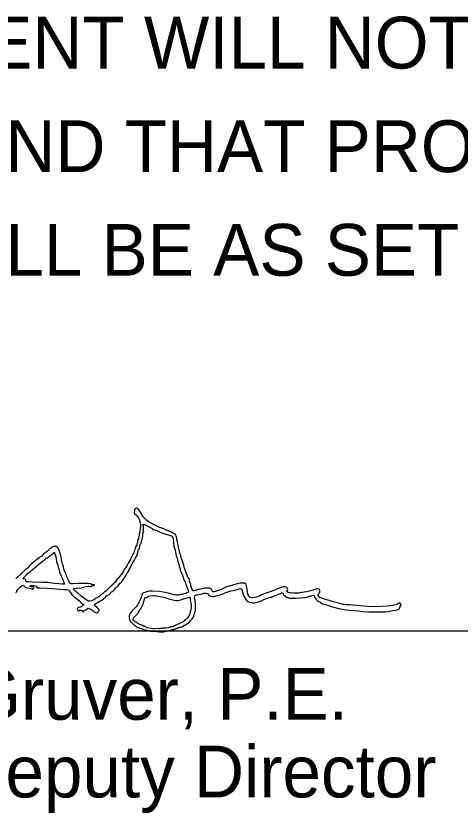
# Model space of a CAD drawing. Extents: x -21.9 to 47.3, y 14.1 to 48.7.
# Drawn here: x 25.6 to 26.801, y 35.557 to 37.711 of the extents above; entities that cross this region are included whole.
import ezdxf

# ---------------------------------------------------------------- set-up
doc = ezdxf.new("R2010")
doc.units = 0
doc.layers.add('SH_Data', color=7, linetype='Continuous')
doc.layers.add('SH_Text', color=7, linetype='Continuous')

msp = doc.modelspace()

# ---------------------------------------------------------------- linework, layer by layer
at = {"layer": 'SH_Data'}
msp.add_line((24.5, 36.0494), (28, 36.0494), dxfattribs=at)
at = {"layer": 'SH_Text'}
for points in [[(26.0425, 36.0593), (26.0445, 36.0596), (26.047, 36.0601), (26.0501, 36.0614), (26.0528, 36.0629), (26.0539, 36.0641), (26.0546, 36.0646), (26.0561, 36.0648), (26.0576, 36.065), (26.0583, 36.0656), (26.0593, 36.0668), (26.0619, 36.0683), (26.0657, 36.0705), (26.0693, 36.0734), (26.072, 36.0763), (26.0734, 36.0788), (26.0745, 36.0807), (26.0764, 36.0824), (26.0783, 36.0847), (26.0803, 36.0887), (26.0819, 36.0932), (26.0826, 36.0969), (26.0833, 36.0991), (26.0842, 36.101), (26.0848, 36.1043), (26.0854, 36.1139), (26.0851, 36.1245), (26.0839, 36.1325), (26.0829, 36.1384), (26.0835, 36.1431), (26.0844, 36.1448), (26.0857, 36.1461), (26.0873, 36.1469), (26.0893, 36.1472), (26.0958, 36.1481), (26.1021, 36.1499), (26.1074, 36.1511), (26.1135, 36.1512), (26.1182, 36.1504), (26.1193, 36.1497), (26.1194, 36.1488), (26.1193, 36.1475), (26.1206, 36.1461), (26.1255, 36.1435), (26.1315, 36.1421), (26.134, 36.1421), (26.1358, 36.1428), (26.1412, 36.144), (26.1472, 36.1451), (26.1611, 36.1504), (26.1754, 36.1556), (26.1811, 36.1577), (26.1867, 36.159), (26.1919, 36.16), (26.1976, 36.1616), (26.2029, 36.1632), (26.2068, 36.1637), (26.2093, 36.1634), (26.2099, 36.1628), (26.2102, 36.1621), (26.2104, 36.1607), (26.211, 36.1598), (26.2115, 36.1592), (26.2114, 36.1584), (26.2116, 36.1568), (26.2127, 36.1541), (26.2145, 36.1489), (26.215, 36.1465), (26.2162, 36.1435), (26.22, 36.1365), (26.2242, 36.1307), (26.2259, 36.1291), (26.2272, 36.1288), (26.2315, 36.1273), (26.2355, 36.1261), (26.2404, 36.1256), (26.2454, 36.1256), (26.2496, 36.1263), (26.2557, 36.1281), (26.2632, 36.1309), (26.2766, 36.1367), (26.2833, 36.1393), (26.2881, 36.1403), (26.2904, 36.1411), (26.2937, 36.1424), (26.3009, 36.1451), (26.3104, 36.1492), (26.3167, 36.1518), (26.3182, 36.1524), (26.3199, 36.1522), (26.3213, 36.1513), (26.3222, 36.1498), (26.324, 36.1462), (26.3274, 36.1432), (26.3324, 36.1406), (26.3391, 36.1384), (26.3461, 36.1379), (26.3579, 36.138), (26.3697, 36.1386), (26.377, 36.1395), (26.3814, 36.1402), (26.3867, 36.141), (26.3927, 36.143), (26.3964, 36.1438), (26.4017, 36.1451), (26.4056, 36.1462), (26.4062, 36.1455), (26.4063, 36.1439), (26.4068, 36.1418), (26.4079, 36.1394), (26.4118, 36.1342), (26.4164, 36.1299), (26.4186, 36.1286), (26.4205, 36.1282), (26.4218, 36.1276), (26.4233, 36.1264), (26.4259, 36.1247), (26.428, 36.1235), (26.4299, 36.1225), (26.4332, 36.1217), (26.4364, 36.1211), (26.438, 36.1204), (26.442, 36.1186), (26.4554, 36.1143), (26.4728, 36.11), (26.4819, 36.1078), (26.4993, 36.1053), (26.524, 36.1033), (26.5379, 36.1021), (26.5541, 36.1006), (26.56, 36.1007), (26.5627, 36.1013), (26.5635, 36.1021), (26.5642, 36.1014), (26.5704, 36.1007), (26.5835, 36.1007), (26.5979, 36.1012), (26.6075, 36.1022), (26.619, 36.1042), (26.6271, 36.1058), (26.6329, 36.1075), (26.6361, 36.1093), (26.6367, 36.1103), (26.6367, 36.1112), (26.6368, 36.1122), (26.6377, 36.1129), (26.6386, 36.1136), (26.6387, 36.1146), (26.6389, 36.116), (26.6399, 36.1176), (26.6415, 36.1201), (26.6415, 36.1209), (26.6408, 36.1212), (26.6401, 36.1217), (26.6396, 36.1229), (26.6386, 36.1243), (26.6361, 36.1247), (26.6339, 36.1243), (26.632, 36.1234), (26.6312, 36.1225), (26.6322, 36.122), (26.6323, 36.1218), (26.6315, 36.1214), (26.6276, 36.1203), (26.6194, 36.1186), (26.6173, 36.1184), (26.6159, 36.1178), (26.613, 36.117), (26.6063, 36.1163), (26.5864, 36.1151), (26.5647, 36.1146), (26.55, 36.1152), (26.5402, 36.1163), (26.5209, 36.1177), (26.5026, 36.1195), (26.492, 36.1203), (26.4874, 36.1206), (26.4847, 36.1212), (26.4754, 36.1238), (26.4571, 36.128), (26.4493, 36.1305), (26.4437, 36.1325), (26.4337, 36.1351), (26.4267, 36.1377), (26.4218, 36.1394), (26.4201, 36.1404), (26.4185, 36.1434), (26.4172, 36.1465), (26.4169, 36.1485), (26.4176, 36.1497), (26.4194, 36.1509), (26.421, 36.1527), (26.4216, 36.1553), (26.4214, 36.1578), (26.4209, 36.1596), (26.4203, 36.161), (26.4193, 36.1626), (26.4148, 36.1634), (26.4125, 36.1634), (26.4103, 36.1625), (26.4066, 36.1611), (26.4027, 36.1599), (26.3962, 36.1581), (26.3852, 36.1554), (26.3788, 36.1538), (26.3729, 36.153), (26.3663, 36.152), (26.3643, 36.1514), (26.3607, 36.1511), (26.3511, 36.1512), (26.3416, 36.1521), (26.3381, 36.1528), (26.3362, 36.1535), (26.3331, 36.1554), (26.332, 36.1561), (26.3324, 36.157), (26.3341, 36.1595), (26.3345, 36.162), (26.3337, 36.1643), (26.3319, 36.1663), (26.3295, 36.1678), (26.3264, 36.1686), (26.323, 36.1686), (26.3194, 36.1677), (26.3125, 36.1651), (26.3073, 36.1634), (26.2896, 36.1559), (26.2816, 36.1534), (26.2738, 36.1507), (26.2692, 36.149), (26.264, 36.1467), (26.259, 36.1441), (26.254, 36.142), (26.2444, 36.1394), (26.2401, 36.139), (26.2364, 36.1393), (26.2333, 36.1401), (26.231, 36.1416), (26.2291, 36.1438), (26.2288, 36.1446), (26.2289, 36.1451), (26.2283, 36.146), (26.227, 36.1489), (26.2259, 36.1564), (26.2243, 36.1661), (26.2229, 36.1719), (26.221, 36.1754), (26.218, 36.1782), (26.2156, 36.1788), (26.2112, 36.1788), (26.2061, 36.1785), (26.2015, 36.1776), (26.1878, 36.1739), (26.1807, 36.1716), (26.1791, 36.171), (26.178, 36.1712), (26.1751, 36.1705), (26.1695, 36.1683), (26.1581, 36.1632), (26.1529, 36.1607), (26.1468, 36.1585), (26.1389, 36.1562), (26.1356, 36.1552), (26.133, 36.1552), (26.1313, 36.1561), (26.1305, 36.1579), (26.1293, 36.161), (26.1268, 36.1633), (26.1229, 36.1647), (26.1177, 36.1653), (26.1112, 36.1649), (26.1034, 36.1636), (26.0943, 36.1615), (26.084, 36.1585), (26.0806, 36.1576), (26.0784, 36.158), (26.077, 36.1599), (26.0756, 36.1637), (26.0741, 36.1681), (26.0729, 36.1703), (26.0725, 36.1714), (26.0726, 36.1734), (26.0728, 36.1752), (26.0723, 36.1759), (26.0715, 36.1769), (26.0708, 36.1792), (26.0691, 36.1842), (26.0684, 36.1859), (26.0689, 36.1871), (26.0693, 36.1883), (26.068, 36.1898), (26.0666, 36.1913), (26.0661, 36.1927), (26.0657, 36.1937), (26.0648, 36.1944), (26.0638, 36.1955), (26.0636, 36.1977), (26.0634, 36.1999), (26.0624, 36.2012), (26.0613, 36.2022), (26.0609, 36.2036), (26.0591, 36.2094), (26.0544, 36.2215), (26.0534, 36.2252), (26.0533, 36.2268), (26.0533, 36.228), (26.0524, 36.23), (26.0515, 36.2326), (26.0512, 36.2349), (26.0504, 36.2382), (26.0484, 36.2429), (26.0464, 36.2477), (26.0459, 36.2508), (26.0455, 36.2538), (26.044, 36.2582), (26.0424, 36.2626), (26.0418, 36.2657), (26.0414, 36.2674), (26.0407, 36.2684), (26.0399, 36.27), (26.0396, 36.2738), (26.0393, 36.2779), (26.0385, 36.2809), (26.0377, 36.2834), (26.0374, 36.2862), (26.0367, 36.2901), (26.035, 36.2961), (26.0334, 36.3038), (26.0321, 36.3071), (26.0312, 36.3098), (26.0303, 36.3107), (26.0279, 36.3122), (26.0254, 36.3132), (26.0244, 36.3133), (26.0239, 36.3133), (26.0229, 36.3144), (26.0213, 36.3157), (26.0183, 36.3172), (26.0063, 36.3219), (25.9996, 36.3249), (25.9975, 36.3257), (25.9941, 36.3269), (25.9888, 36.3287), (25.9876, 36.3289), (25.9871, 36.3295), (25.9865, 36.3302), (25.985, 36.3304), (25.9831, 36.3308), (25.9816, 36.3317), (25.9752, 36.3353), (25.9639, 36.3414), (25.9573, 36.3452), (25.9539, 36.348), (25.9469, 36.3541), (25.9434, 36.3577), (25.9411, 36.3621), (25.9393, 36.3662), (25.9366, 36.3707), (25.9299, 36.3795), (25.9284, 36.3807), (25.9266, 36.3812), (25.9249, 36.381), (25.9232, 36.3802), (25.9217, 36.379), (25.9206, 36.3774), (25.92, 36.3754), (25.92, 36.3732), (25.92, 36.3705), (25.9194, 36.3691), (25.9193, 36.3681), (25.9204, 36.3666), (25.9246, 36.3634), (25.9258, 36.3624), (25.9263, 36.3612), (25.9268, 36.3598), (25.928, 36.3584), (25.9298, 36.3562), (25.932, 36.3521), (25.9337, 36.3485), (25.9347, 36.3447), (25.9352, 36.3421), (25.9358, 36.3415), (25.936, 36.3406), (25.9361, 36.3368), (25.9356, 36.3225), (25.9351, 36.3186), (25.9341, 36.3161)], [(25.5992, 36.1535), (25.5998, 36.1549), (25.6008, 36.1555), (25.6018, 36.1559), (25.6024, 36.157), (25.6051, 36.1612), (25.6083, 36.1647), (25.6128, 36.1692), (25.6168, 36.1721), (25.6197, 36.1731), (25.6205, 36.1727), (25.6208, 36.1716), (25.6217, 36.1701), (25.6241, 36.1684), (25.6275, 36.167), (25.6312, 36.1661), (25.6397, 36.1637), (25.6433, 36.1627), (25.6456, 36.1626), (25.6466, 36.1634), (25.6462, 36.1649), (25.6461, 36.1653), (25.6466, 36.1652), (25.6474, 36.165), (25.6481, 36.1655), (25.6481, 36.1667), (25.6469, 36.1677), (25.6446, 36.1685), (25.6417, 36.1688), (25.637, 36.1698), (25.636, 36.1704), (25.6371, 36.1707), (25.6377, 36.171), (25.6376, 36.1718), (25.6374, 36.1723), (25.6384, 36.1717), (25.6394, 36.1711), (25.6399, 36.1714), (25.6404, 36.1722), (25.642, 36.1726), (25.6476, 36.1722), (25.6515, 36.1714), (25.6542, 36.1703), (25.6557, 36.1691), (25.6561, 36.1677), (25.6562, 36.1667), (25.6572, 36.1662), (25.665, 36.1661), (25.6835, 36.1653), (25.708, 36.1628), (25.7283, 36.1617), (25.7362, 36.1614), (25.7407, 36.1609), (25.7427, 36.1599), (25.7432, 36.1581), (25.746, 36.154), (25.751, 36.1477), (25.7528, 36.1456), (25.7541, 36.1447), (25.7556, 36.1438), (25.7578, 36.1416), (25.761, 36.1386), (25.7645, 36.1362), (25.7713, 36.1309), (25.7744, 36.1282), (25.7748, 36.1272), (25.7748, 36.1262), (25.7747, 36.1249), (25.7763, 36.1248), (25.7777, 36.1248), (25.7781, 36.124), (25.7783, 36.1227), (25.7791, 36.1216), (25.7801, 36.1209), (25.7809, 36.1212), (25.7816, 36.1219), (25.7823, 36.122), (25.7829, 36.1215), (25.7831, 36.1205), (25.7822, 36.119), (25.78, 36.1175), (25.7779, 36.1162), (25.777, 36.1151), (25.7764, 36.1144), (25.7744, 36.114), (25.7697, 36.1123), (25.7668, 36.1111), (25.7653, 36.1097), (25.7653, 36.108), (25.7666, 36.1061), (25.7678, 36.1044), (25.7675, 36.1038), (25.7668, 36.1037), (25.7669, 36.1033), (25.7676, 36.1031), (25.7685, 36.1036), (25.7713, 36.1051), (25.7742, 36.1056), (25.7769, 36.1052), (25.7788, 36.1037), (25.7814, 36.1013), (25.7821, 36.1012), (25.7818, 36.1021), (25.7823, 36.1033), (25.7842, 36.1047), (25.7866, 36.1058), (25.7886, 36.1061), (25.7897, 36.1061), (25.7896, 36.1071), (25.7894, 36.108), (25.7897, 36.108), (25.7908, 36.1081), (25.7928, 36.1092), (25.7943, 36.1102), (25.7956, 36.1105), (25.7997, 36.1087), (25.8052, 36.1065), (25.8062, 36.1059), (25.807, 36.1047), (25.8077, 36.1035), (25.8088, 36.1033), (25.8098, 36.1033), (25.8105, 36.1027), (25.8116, 36.1011), (25.8133, 36.0999), (25.8175, 36.0986), (25.8196, 36.0985), (25.8213, 36.0989), (25.8223, 36.0998), (25.8224, 36.1013), (25.8225, 36.1026), (25.8234, 36.1038), (25.8244, 36.1052), (25.8247, 36.1067), (25.8242, 36.108), (25.823, 36.1088), (25.8218, 36.1095), (25.8213, 36.1104), (25.82, 36.112), (25.817, 36.1142), (25.8129, 36.1173), (25.8118, 36.1186), (25.8116, 36.1198), (25.812, 36.1209), (25.8131, 36.122), (25.8176, 36.1243), (25.8196, 36.1253), (25.8204, 36.1262), (25.8221, 36.1275), (25.8261, 36.1295), (25.8317, 36.1325), (25.8374, 36.1373), (25.8417, 36.141), (25.8426, 36.1422), (25.8427, 36.1432), (25.8426, 36.1443), (25.8436, 36.1443), (25.8448, 36.1443), (25.8465, 36.1449), (25.8507, 36.1474), (25.8544, 36.1505), (25.8556, 36.1519), (25.856, 36.1531), (25.8564, 36.1539), (25.8573, 36.1542), (25.8585, 36.1547), (25.8596, 36.1558), (25.8623, 36.1579), (25.8633, 36.1586), (25.866, 36.1617), (25.8681, 36.1634), (25.8698, 36.1657), (25.8712, 36.1676), (25.873, 36.169), (25.8751, 36.1708), (25.8778, 36.1741), (25.8795, 36.1762), (25.8799, 36.1776), (25.8801, 36.1782), (25.8813, 36.1787), (25.8829, 36.1793), (25.8841, 36.1806), (25.8902, 36.1889), (25.895, 36.196), (25.8976, 36.1997), (25.8999, 36.2033), (25.9008, 36.2056), (25.9009, 36.2068), (25.9013, 36.2078), (25.9029, 36.2095), (25.9048, 36.2116), (25.9055, 36.2137), (25.9057, 36.2152), (25.9062, 36.2158), (25.9076, 36.2178), (25.9101, 36.2223), (25.9123, 36.227), (25.9133, 36.23), (25.914, 36.2316), (25.9167, 36.2355), (25.9209, 36.2432), (25.9233, 36.2471), (25.9266, 36.2526), (25.9277, 36.2554), (25.928, 36.2578), (25.9284, 36.2602), (25.9294, 36.2618), (25.9302, 36.2631), (25.9302, 36.2646), (25.9304, 36.2664), (25.9314, 36.269), (25.9328, 36.2713), (25.934, 36.2722), (25.9345, 36.2762), (25.9346, 36.2789), (25.9351, 36.2801), (25.9356, 36.2808), (25.9359, 36.2826), (25.9362, 36.2845), (25.9371, 36.2856), (25.9379, 36.2864), (25.9379, 36.2877), (25.9379, 36.2891), (25.9384, 36.29), (25.9392, 36.2907), (25.9393, 36.2915), (25.9402, 36.2953), (25.9408, 36.2966), (25.9416, 36.3009), (25.9424, 36.3051), (25.9424, 36.3091), (25.9425, 36.3141), (25.9432, 36.3153), (25.9443, 36.3157), (25.9452, 36.3159), (25.9445, 36.3169), (25.9439, 36.3187), (25.944, 36.3212), (25.9442, 36.3236), (25.9446, 36.3253), (25.945, 36.3258), (25.945, 36.3285), (25.9446, 36.3336), (25.944, 36.3353), (25.9422, 36.3362), (25.9419, 36.3375), (25.9444, 36.3378), (25.9475, 36.3372), (25.951, 36.3357), (25.9547, 36.3335), (25.9628, 36.3287), (25.9682, 36.3259), (25.969, 36.3251), (25.9691, 36.3244), (25.9691, 36.3238), (25.9695, 36.3236), (25.9716, 36.3235), (25.9751, 36.3225), (25.9858, 36.3178), (25.9956, 36.3137), (26.0057, 36.3105), (26.0167, 36.3074), (26.02, 36.306), (26.0223, 36.3042), (26.0237, 36.3019), (26.0246, 36.2986), (26.0256, 36.2883), (26.0268, 36.2797), (26.0288, 36.2727), (26.03, 36.2675), (26.0316, 36.2568), (26.0329, 36.2518), (26.0355, 36.246), (26.0366, 36.2409), (26.0368, 36.2391), (26.0373, 36.238), (26.0387, 36.2343), (26.0405, 36.2291), (26.0413, 36.2274), (26.0413, 36.226), (26.0414, 36.2243), (26.0422, 36.2217), (26.0435, 36.2166), (26.0441, 36.214), (26.0457, 36.2103), (26.0499, 36.1998), (26.0548, 36.1861), (26.0573, 36.1808), (26.0583, 36.178), (26.0588, 36.1756), (26.0614, 36.1688), (26.0655, 36.1587), (26.0664, 36.156), (26.0662, 36.1541), (26.0649, 36.1529), (26.0625, 36.1525), (26.0604, 36.1516), (26.0595, 36.151), (26.058, 36.1507), (26.0536, 36.1494), (26.051, 36.1485), (26.0481, 36.1481), (26.0453, 36.1477), (26.0427, 36.1468), (26.0383, 36.1457), (26.0324, 36.1457), (26.0263, 36.1466), (26.0211, 36.1484), (26.0155, 36.1506), (26.0076, 36.1526), (25.9881, 36.1558), (25.9685, 36.1572), (25.9606, 36.157), (25.955, 36.1561), (25.9452, 36.1522), (25.9422, 36.1504), (25.9411, 36.1489), (25.9408, 36.1476), (25.9402, 36.1468), (25.9395, 36.1452), (25.9379, 36.1402), (25.9354, 36.1333), (25.9323, 36.1259), (25.9301, 36.122), (25.9284, 36.1198), (25.9272, 36.1177), (25.9248, 36.1146), (25.9189, 36.1086), (25.9131, 36.1026), (25.9107, 36.0992), (25.9105, 36.0982), (25.9099, 36.0978), (25.9087, 36.0968), (25.9073, 36.0946), (25.906, 36.0919), (25.9054, 36.0897), (25.9055, 36.0835), (25.9063, 36.081), (25.9072, 36.0788), (25.9085, 36.0761), (25.9167, 36.0676), (25.9186, 36.0661), (25.9197, 36.0657), (25.9207, 36.0654), (25.9211, 36.0648), (25.9215, 36.0642), (25.9224, 36.0639), (25.9233, 36.0635), (25.9237, 36.0626), (25.924, 36.0617), (25.9246, 36.0613), (25.9269, 36.06), (25.9284, 36.0591), (25.9302, 36.0587), (25.9327, 36.058), (25.9382, 36.0561), (25.942, 36.055), (25.9441, 36.0538), (25.9461, 36.0528), (25.9497, 36.0523), (25.9534, 36.0518)], [(25.9321, 36.3059), (25.9317, 36.3046), (25.9311, 36.3005), (25.9308, 36.2986), (25.9293, 36.2954), (25.9283, 36.2937), (25.9283, 36.2919), (25.9282, 36.2882), (25.9272, 36.2869), (25.9267, 36.2852), (25.9268, 36.2833), (25.9266, 36.2813), (25.9251, 36.2792), (25.9233, 36.2769), (25.9228, 36.2738), (25.9224, 36.271), (25.9211, 36.2694), (25.9199, 36.2681), (25.9194, 36.2663), (25.9196, 36.2644), (25.9182, 36.2607), (25.918, 36.2593), (25.9159, 36.2565), (25.9148, 36.254), (25.9134, 36.2505), (25.9111, 36.2474), (25.9098, 36.2437), (25.9095, 36.2423), (25.9087, 36.2412), (25.9035, 36.2321), (25.8998, 36.2256), (25.8968, 36.2212), (25.8942, 36.2177), (25.8925, 36.215), (25.8913, 36.213), (25.8907, 36.2114), (25.8898, 36.2093), (25.8877, 36.2063), (25.8846, 36.2019), (25.8818, 36.198), (25.8694, 36.1844), (25.8688, 36.1834), (25.8688, 36.1818), (25.8689, 36.1804), (25.8679, 36.1805), (25.866, 36.18), (25.8632, 36.1772), (25.8606, 36.1744), (25.8589, 36.1733), (25.8577, 36.1726), (25.8556, 36.1699), (25.8482, 36.1625), (25.8438, 36.1575), (25.8436, 36.1571), (25.843, 36.1572), (25.8413, 36.1565), (25.8384, 36.154), (25.8341, 36.1501), (25.83, 36.1476), (25.8261, 36.1441), (25.8239, 36.142), (25.8224, 36.1412), (25.8216, 36.1409), (25.8213, 36.1404), (25.8204, 36.1397), (25.8183, 36.1391), (25.8159, 36.1384), (25.8146, 36.1374), (25.8129, 36.1355), (25.8106, 36.1337), (25.8048, 36.1308), (25.7989, 36.1294), (25.7965, 36.1295), (25.7947, 36.1302), (25.7861, 36.1362), (25.7755, 36.1439), (25.7669, 36.1516), (25.7584, 36.159), (25.7568, 36.1604), (25.7562, 36.1616), (25.7559, 36.1625), (25.7551, 36.1631), (25.7542, 36.1637), (25.7554, 36.1643), (25.7636, 36.1651), (25.7769, 36.1663), (25.7853, 36.1682), (25.7906, 36.1693), (25.7952, 36.1702), (25.7962, 36.1704), (25.7974, 36.1698), (25.7988, 36.1693), (25.8004, 36.1698)], [(25.8048, 36.1712), (25.8068, 36.1712), (25.809, 36.1719), (25.8111, 36.1728), (25.812, 36.1722), (25.8124, 36.172), (25.8125, 36.1731), (25.8123, 36.1746), (25.8111, 36.1747), (25.806, 36.1736), (25.805, 36.1738), (25.8048, 36.1745), (25.8043, 36.1756), (25.8026, 36.1765), (25.7961, 36.1776), (25.785, 36.1779), (25.7692, 36.1773), (25.754, 36.1769), (25.7492, 36.1771), (25.747, 36.1777), (25.7447, 36.1814), (25.7411, 36.1886), (25.7377, 36.1959), (25.7362, 36.2), (25.735, 36.2034), (25.7312, 36.2117), (25.7296, 36.2176), (25.7283, 36.2224), (25.7272, 36.2254), (25.7255, 36.2306), (25.7246, 36.2346), (25.7246, 36.2355), (25.7241, 36.2362), (25.7235, 36.2374), (25.7232, 36.2394), (25.7224, 36.2456), (25.7189, 36.2599), (25.7161, 36.2672), (25.7136, 36.2729), (25.713, 36.2744), (25.7113, 36.2763), (25.7093, 36.2779), (25.7073, 36.2788), (25.7048, 36.2788), (25.7017, 36.278), (25.6991, 36.2768), (25.698, 36.2756), (25.697, 36.2749), (25.6915, 36.2709), (25.6839, 36.2643), (25.6789, 36.2609), (25.6755, 36.2584), (25.6723, 36.2549), (25.6697, 36.2518), (25.6677, 36.2505), (25.6655, 36.2496), (25.6623, 36.2473), (25.6555, 36.2417), (25.6507, 36.2378), (25.6412, 36.2295), (25.6351, 36.224), (25.6316, 36.2202), (25.6301, 36.2183), (25.6288, 36.2176), (25.6246, 36.2142), (25.6161, 36.2061), (25.5992, 36.1902)], [(25.9173, 36.0816), (25.9176, 36.0821), (25.9176, 36.0833), (25.9186, 36.0855), (25.9211, 36.0887), (25.9291, 36.0962), (25.9302, 36.0978), (25.9311, 36.0999), (25.9326, 36.1031), (25.9355, 36.1072), (25.9382, 36.1108), (25.9393, 36.113), (25.9404, 36.1149), (25.9423, 36.1184), (25.9442, 36.1255), (25.9452, 36.129), (25.9471, 36.1351), (25.9486, 36.1391), (25.9495, 36.1396), (25.9507, 36.1396), (25.9529, 36.14), (25.9552, 36.1416), (25.9579, 36.1435), (25.9616, 36.1444), (25.9701, 36.145), (25.972, 36.1447), (25.9772, 36.145), (25.98, 36.1441), (25.9838, 36.1431), (25.9884, 36.1424), (25.9949, 36.1415), (26.0027, 36.1394), (26.0131, 36.1366), (26.0279, 36.1322), (26.032, 36.1317), (26.0363, 36.1317), (26.0427, 36.1325), (26.0477, 36.1344), (26.0551, 36.1373), (26.0691, 36.1408), (26.0697, 36.1409), (26.0701, 36.1405), (26.0704, 36.1378), (26.0709, 36.1335), (26.072, 36.1284), (26.0731, 36.1212), (26.0733, 36.113), (26.0727, 36.1061), (26.072, 36.1037), (26.0712, 36.1025), (26.0706, 36.1013), (26.0704, 36.099), (26.07, 36.0961), (26.0688, 36.0928), (26.0645, 36.0859), (26.0584, 36.0793), (26.055, 36.0765), (26.0515, 36.0742), (26.0406, 36.0685), (26.0319, 36.0647), (26.0281, 36.0628), (26.0261, 36.0612), (26.0247, 36.0601), (26.0217, 36.0602), (26.0186, 36.0603), (26.017, 36.0592), (26.016, 36.0584), (26.0153, 36.0586), (26.014, 36.0589), (26.0112, 36.0582), (26.0071, 36.0573), (26.0022, 36.057), (25.9982, 36.0567), (25.9966, 36.0561), (25.9957, 36.0556), (25.9934, 36.0557), (25.9904, 36.0558)], [(25.9416, 36.0643), (25.9403, 36.0648), (25.9348, 36.067), (25.9292, 36.0691), (25.9285, 36.0694), (25.9284, 36.0699), (25.9281, 36.0708), (25.9268, 36.072), (25.925, 36.073), (25.9233, 36.0735), (25.922, 36.0741), (25.9209, 36.0756), (25.9198, 36.0771), (25.9186, 36.0774)], [(25.9857, 36.0555), (25.9823, 36.0556), (25.9743, 36.0548), (25.9719, 36.0546), (25.9703, 36.0551), (25.9682, 36.0559), (25.9648, 36.0564), (25.956, 36.0581), (25.9521, 36.0594), (25.9501, 36.0605), (25.9491, 36.0612)]]:
    msp.add_lwpolyline(points, dxfattribs=at)
msp.add_lwpolyline([(25.7255, 36.1761), (25.7154, 36.1769), (25.7032, 36.178), (25.6859, 36.1799), (25.6718, 36.1807), (25.6445, 36.1815), (25.6345, 36.1817), (25.6293, 36.1822), (25.6272, 36.1832), (25.6268, 36.1849), (25.6262, 36.1872), (25.6246, 36.1891), (25.6223, 36.1902), (25.6198, 36.1903), (25.6185, 36.1902), (25.6186, 36.1909), (25.6241, 36.1966), (25.6291, 36.2017), (25.6312, 36.2043), (25.6318, 36.2051), (25.6332, 36.2057), (25.6357, 36.2072), (25.6389, 36.2102), (25.6431, 36.2141), (25.6494, 36.2195), (25.6605, 36.2292), (25.6747, 36.2403), (25.6789, 36.2436), (25.6807, 36.2456), (25.681, 36.246), (25.6819, 36.2459), (25.683, 36.2459), (25.6839, 36.2465), (25.6869, 36.2487), (25.6958, 36.2559), (25.7023, 36.2613), (25.7037, 36.2617), (25.7041, 36.2606), (25.7058, 36.2555), (25.7081, 36.2473), (25.7097, 36.2358), (25.7108, 36.2319), (25.7126, 36.2269), (25.714, 36.2213), (25.7148, 36.2196), (25.7154, 36.2168), (25.7166, 36.2124), (25.7173, 36.2106), (25.7174, 36.2092), (25.7177, 36.2072), (25.7191, 36.2039), (25.7265, 36.1878), (25.731, 36.1762)], close=True, dxfattribs=at)
for points in [[(25.9341, 36.3161), (25.9336, 36.3141), (25.9332, 36.3126), (25.9328, 36.31), (25.9328, 36.3074), (25.9321, 36.3059)], [(25.8004, 36.1698), (25.8022, 36.1702), (25.8034, 36.1706), (25.8048, 36.1712)], [(25.9186, 36.0774), (25.917, 36.0783), (25.917, 36.0795), (25.917, 36.0807), (25.9173, 36.0816)], [(25.9491, 36.0612), (25.9475, 36.0619), (25.9452, 36.0626), (25.9436, 36.0632), (25.9416, 36.0643)], [(25.9534, 36.0518), (25.9585, 36.0493), (25.9675, 36.049), (25.9775, 36.049), (25.9818, 36.0483), (25.9909, 36.0469), (25.9959, 36.0468), (26.0032, 36.0485), (26.0075, 36.0494), (26.0113, 36.0504), (26.0151, 36.0513), (26.025, 36.0532), (26.0337, 36.0557), (26.0425, 36.0593)], [(25.9904, 36.0558), (25.9883, 36.0555), (25.9869, 36.0555), (25.9857, 36.0555)]]:
    msp.add_open_spline(points, degree=2, dxfattribs=at)

# ---------------------------------------------------------------- texts
for s, p in [('IMPROVEMENT WILL NOT REQUIRE THE CLOSING OF TRAFFIC OF THE ', (24.5, 37.5694)), ('HIGHWAY AND THAT PROVISIONS FOR THE MAINTENANCE AND SAFETY OF', (24.5, 37.2894)), ('TRAFFIC WILL BE AS SET FORTH ON THE PLANS AND ESTIMATES.', (24.5, 37.0094)), ('Douglas A. Gruver, P.E.', (24.5, 35.8094)), ('District       Deputy Director', (24.5, 35.5994))]:
    msp.add_text(s, height=0.14, dxfattribs=at).set_placement(p)

doc.saveas('drawing.dxf')
